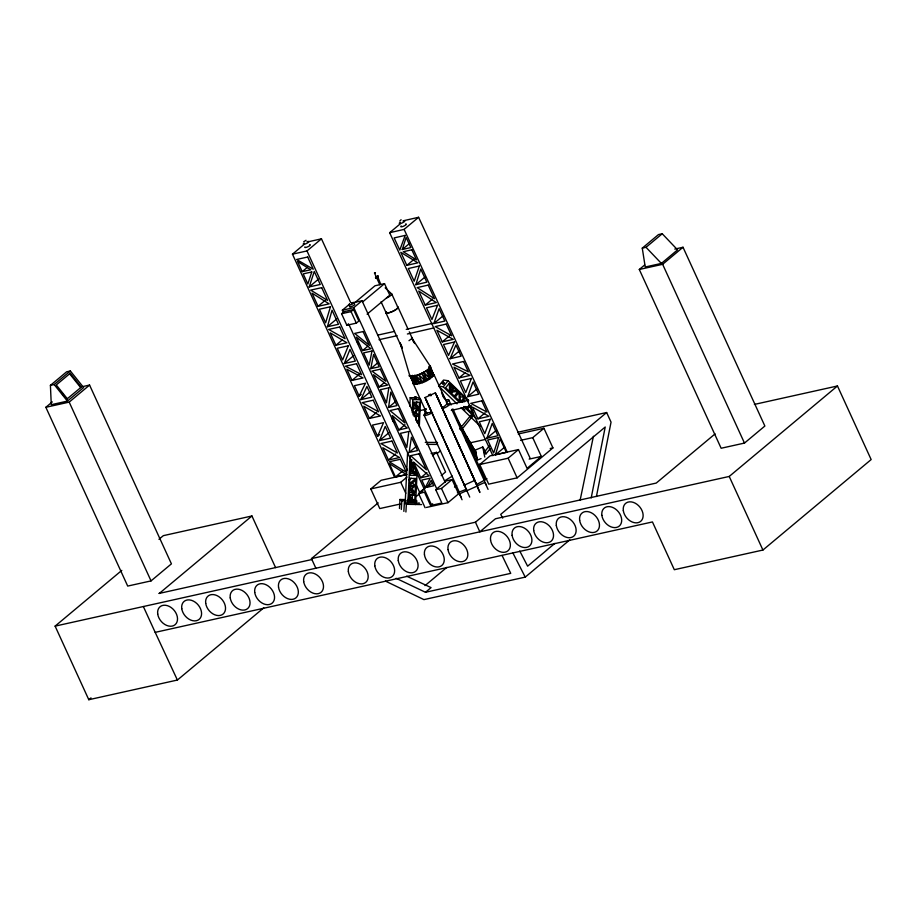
<?xml version="1.0" encoding="UTF-8"?>
<svg xmlns="http://www.w3.org/2000/svg" width="917" height="917" viewBox="0 0 917 917"><rect width="100%" height="100%" fill="white"/><g stroke="black" fill="none" stroke-linecap="round" stroke-linejoin="round"><path stroke-width="1.38" d="M471.418 407.114L471.384 412.57L467.693 408.993L469.94 406.231M405.222 502.55L407.584 452.952M409.807 406.185L410.208 397.68L417.992 397.737L420.571 399.686L419.287 426.611M407.87 503.078L410.094 456.311M412.18 412.375L412.788 399.629L410.208 397.68M410.736 460.277L410.518 465.034L413.59 462.672M412.444 493.346L415.023 495.295L414.736 501.267L412.157 499.318L412.386 494.538M415.137 492.395L409.475 486.87L415.401 486.916L415.137 492.395L412.558 490.446L412.753 486.342M413.464 471.498L413.659 467.51M415.905 420.273L416.123 415.596M418.828 414.908L412.902 414.862L419.115 408.902L418.828 414.908L416.249 412.959L416.364 410.552M419.161 407.882L413.498 402.231L419.436 402.276L419.161 407.882L416.582 405.933L416.788 401.726M415.47 485.563L415.722 480.164L409.544 485.517L415.47 485.563L412.891 483.614M414.324 472.152L416.043 473.447L416.238 469.458M416.765 420.926L418.484 422.221L418.76 416.364L414.014 416.329M415.573 504.556L417.063 473.378M399.445 508.488L399.984 499.467L405.52 499.57M401.314 509.485L401.829 500.854L399.984 499.467M403.858 511.399L404.374 502.768L419.585 503.078M405.91 512.018L406.369 504.281L404.374 502.768M388.556 407.457L390.791 392.109L396.969 405.589L388.556 407.457L395.766 401.428M409.142 452.436L411.446 437.203L417.556 450.568L409.142 452.436L416.352 446.407M370.789 368.668L373.563 354.455L379.214 366.8L370.789 368.668L377.999 362.639M596.428 496.498L611.043 422.141L606.641 412.524L517.715 432.274M591.19 497.942L605.22 427.013L500.728 514.357L502.699 518.151M580.083 500.407L593.425 436.286M327.415 326.739L332.046 310.233L338.488 324.286L327.415 326.739L336.722 318.956M495.444 454.855L500.143 438.934L506.356 452.356L495.444 454.855L504.751 447.072M415.802 284.717L420.754 269.048L426.841 282.184L415.802 284.717L425.121 276.934M402.265 249.527L406.128 237.457L410.816 247.567L402.265 249.527L409.498 243.475M309.189 286.929L314.279 271.409L320.251 284.476L309.189 286.929L318.497 279.146M433.81 323.598L439.117 308.708L444.837 321.065L433.81 323.598L443.117 315.815M486.881 438.246L492.234 423.448L497.92 435.724L486.881 438.246L496.189 430.463M467.659 396.717L473.046 381.988L478.685 394.184L467.659 396.717L476.966 388.934M377.529 276.177L378.251 276.269M378.056 277.473L377.391 277.713L378.045 277.45M426.898 413.498L413.177 383.547L417.029 379.604L414.931 375.019M428.824 374.285L432.629 373.758L434.016 374.675C429.58 380.635 420.926 384.452 413.533 384.177L413.177 383.547M379.535 440.584L385.232 426.394L390.608 438.131L379.535 440.584L388.842 432.801M344.265 363.533L349.985 349.411L355.326 361.08L344.265 363.533L353.572 355.75M450.075 358.73L455.921 345.01L461.102 356.197L450.075 358.73L459.383 350.947M377.586 436.32L383.524 422.657L372.451 425.11L377.586 436.32L379.649 434.589M470.765 415.367L472.289 416.57L470.765 415.367L459.589 429.087M360.794 399.652L366.938 386.435L371.866 397.187L360.794 399.652L370.101 391.868M359.143 396.052L365.47 383.237L354.409 385.69L359.143 396.052L361.218 394.321M425.259 487.638L430.211 478.193L421.797 480.061L425.259 487.638L427.322 485.918M442.773 383.684C442.086 386.126 446.12 381.346 443.404 382.962M427.322 487.179L431.185 480.325L433.684 485.769L427.322 487.179L432.48 482.881M399.801 221.031L401.096 219.725M303.733 241.733L306.037 240.277M379.798 284.694L374.491 273.083L375.145 272.945M377.105 276.934L377.357 276.785M377.472 277.37L378.033 277.072L377.323 277.427M490.182 448.688L485.953 453.892L484.119 452.608L489.116 446.017M485.953 453.892L484.038 452.264M378.125 276.109C370.892 279.364 380.876 276.785 377.231 276.04M456.998 403.835L438.613 386.091L443.53 380.039L448.149 380.75L468.587 400.477M438.613 386.091L443.232 386.802L448.149 380.75M453.239 386.825L450.339 390.401L450.052 383.753L453.239 386.825L449.777 386.286M453.938 387.501L451.038 391.066L457.125 390.573L453.938 387.501L450.465 386.963M451.175 393.519L453.434 390.757M458.053 391.467L454.305 396.075L450.19 392.109L458.053 391.467L454.58 390.94M464.162 397.359L460.414 401.967L460.013 393.359L464.162 397.359L459.532 396.648M462.076 401.933L465.079 398.242L468.495 401.554M469.091 405.417L466.845 408.18L465.068 406.472M461.091 430.348L472.289 416.57M50.412 385.369L66.62 371.809L70.368 370.984L83.63 387.559L67.411 401.107L51.283 404.695L50.412 385.369L54.16 384.532L70.368 370.984M70.219 373.299L56.281 384.945L67.331 398.769L66.735 399.227L81.269 387.123L70.219 373.299L69.612 373.769L80.662 387.582L81.269 387.123M82.702 386.596L89.568 385.071L171.422 563.852L151.041 580.897L127.704 586.078L45.85 407.297L52.292 401.91M45.85 407.297L69.188 402.116L89.568 385.071M394.654 477.356L292.466 254.158L303.848 244.644M292.466 254.158L306.989 250.937L321.466 238.833L350.581 302.415M302.197 271.661L310.771 269.747L297.567 261.54L302.197 271.661L307.367 267.328M492.865 455.669L389.645 232.7L399.984 224.057M389.645 232.7L404.11 229.388L418.599 217.283L530.221 458.397M318.061 306.312L329.134 303.859L312.044 293.165L318.061 306.312L325.306 300.26M343.543 312.777L342.35 310.187L349.56 304.157M341.571 313.729L344.081 311.631L353.572 309.522L358.845 321.053L356.346 323.139L346.855 325.248L341.571 313.729L351.062 311.62L353.572 309.522M354.478 302.931L375.03 285.76L384.521 283.651L389.794 295.182L367.087 314.164M342.35 310.187L353.79 307.642L362.032 300.753L445.169 482.331M362.891 301.727L384.521 283.651M406.839 265.345L417.877 262.824L400.798 252.301L406.839 265.345L414.083 259.293M346.855 325.248L348.517 323.861M335.886 345.239L346.947 342.775L330.223 332.86L335.886 345.239L342.087 340.047M362.536 350.626L370.949 348.758L356.323 337.066L362.536 350.626L367.683 346.317M425.247 305.12L436.286 302.587L418.748 291.079L425.247 305.12L432.492 299.068M263.764 607.856L177.394 680.047L88.8 699.717L55.112 626.128L121.801 570.385M158.962 539.311L163.341 535.654L251.934 515.984L275.581 567.623M351.99 380.406L363.052 377.953L346.855 369.207L351.99 380.406L359.223 374.354M379.145 386.928L387.57 385.048L373.563 374.732L379.145 386.928L384.303 382.618M442.269 341.869L453.307 339.347L436.87 330.223L442.269 341.869L449.513 335.817M159.329 593.402L251.934 515.984M369.391 418.427L380.463 415.974L363.808 406.22L369.391 418.427L376.635 412.375M458.97 377.953L470.008 375.42L453.995 367.201L458.97 377.953L465.171 372.76M398.838 429.913L407.251 428.044L392.247 415.527L398.838 429.913L405.016 424.743M88.8 699.717L90.989 697.894M388.43 460.013L399.503 457.549L382.802 447.725L388.43 460.013L395.674 453.961M642.267 248.14L658.486 234.58L662.234 233.755L677.583 249.86L661.375 263.42L645.236 266.996L642.267 248.14L646.015 247.303L662.234 233.755M400.213 504.029L379.776 508.568L370.789 488.933L381.128 480.29L407.01 474.548M674.774 249.092L683.016 247.258L764.87 426.038L744.478 443.071L721.14 448.253L639.298 269.483L644.662 264.99M395.456 476.966L406.403 474.536L389.301 463.532L395.456 476.966L402.701 470.914M370.789 488.933L400.763 482.285L406.965 477.092M432.503 455.749L436.572 452.345L445.559 471.98L441.226 475.602M477.906 418.851L488.933 416.318L472.473 407.125L477.906 418.851L485.139 412.799M639.298 269.483L662.636 264.302L683.016 247.258M315.872 568.231L311.471 558.613L378.171 502.86M437.203 453.502L440.492 450.763M420.743 477.78L429.167 475.912L413.533 462.03L420.743 477.78L426.932 472.61M424.09 488.738L419.699 492.406L415.688 483.649M425.098 507.754L418.588 493.529L424.938 488.222M416.261 496.464L422.771 491.019M418.588 493.529L424.479 492.223L430.566 505.531L441.845 503.02L435.747 489.712L446.338 480.863L452.058 479.591L458.569 493.827L447.989 502.676L426.439 507.456M435.747 489.712L441.478 488.44L452.058 479.591M430.566 505.531L432.686 503.754M479.717 464.529L490.056 455.887L518.472 449.571L527.069 468.346L541.328 456.425L532.731 437.65L543.941 428.285L552.928 447.909L517.119 477.849L488.704 484.153L479.717 464.529L508.133 458.213L518.472 449.571M311.471 558.613L475.442 522.209L606.641 412.524M425.029 585.608L446.843 567.371M396.11 578.295L425.477 592.279L431.07 587.614L406.655 576.174M554.888 543.38L527.619 566.179L519.756 551.014M385.415 581.091L423.929 599.615L525.235 577.114L569.755 539.907M715.088 433.879L656.251 483.064L495.467 518.758L479.843 531.826L475.442 522.209M55.112 626.128L729.221 476.45L837.462 385.977L871.15 459.566L762.921 550.04L674.316 569.709L652.446 521.945L155.191 632.352L143.361 606.538M411.091 339.13L408.993 340.677M409.108 479.9L411.171 478.204M413.521 464.243L410.438 466.696L415.183 466.73M409.979 461.515L412.031 459.944M376.451 277.748L375.913 278.103L376.623 277.702M380.704 284.27L377.529 276.155M376.188 277.897L376.543 277.725M376.428 277.943L376.589 278.034M446.396 402.265L447.038 401.875A5.319 1.284 -24.6 0 0 445.605 400.087M430.039 394.791C432.515 392.946 426.21 396.064 429.752 394.929M469.722 497.094L425.041 397.531L435.346 392.866L477.631 486.767M464.346 485.116L474.651 480.451M462.053 499.754L459.44 493.908L466.799 490.572M486.514 485.253L484.921 482.365L476.943 485.976L479.866 492.498M466.856 490.733L477.172 486.056M465.813 440.653L468.392 439.598L466.363 436.056L467.097 439.931L468.392 439.598M466.593 441.994L469.172 440.939L469.917 444.814L467.785 441.111L469.172 440.939M485.62 451.898L482.778 447.003L475.396 450.018L477.379 460.093L481.07 458.592M430.474 395.697L431.414 395.536M404.122 220.596L418.599 217.283M406.242 329.352L432.664 323.3M407.389 333.994L433.81 327.942M448.356 404.821L468.61 400.179M451.29 410.426L471.533 405.784M308.272 241.767L321.466 238.833M351.864 303.011L362.032 300.753M377.689 335.129L394.425 331.415M378.996 339.714L397.118 335.691M419.31 410.747L426.084 409.246A3.06 1.972 77.5 0 0 425.626 414.209M470.467 442.762L485.746 439.369M518.231 433.993L543.941 428.285M431.128 453.56L436.572 452.345M520.558 440.355L532.731 437.65M550.223 448.505L552.928 447.909M754.393 404.42L837.462 385.977M529.155 459.119L541.328 456.425M158.985 593.471L312.055 559.485M425.477 592.279L510.735 573.354L502.08 555.473M431.38 412.329L425.878 413.028A5.697 1.375 -24.6 0 0 425.213 415.435A5.697 1.375 -24.6 0 0 432.56 412.501M414.805 396.923C412.707 397.439 418.679 397.451 415.768 396.946M462.053 401.829L464.736 401.669L463.016 400.018M415.046 398.402C412.008 398.712 418.691 399.078 415.699 398.437M412.788 399.629L420.571 399.686M412.948 405.91L415.252 405.922L417.831 407.87L413.235 407.836L413.452 403.182L417.831 407.87M413.876 412.937L416.249 412.959M425.293 442.372L437.547 442.464M426.669 444.355L437.558 444.436M411.412 464.77L413.785 464.793M415.114 468.117L410.369 468.083L416.043 473.447M409.819 473.401L413.372 473.424L415.951 475.373L410.025 475.327L410.289 469.71L415.951 475.373M408.902 492.521L412.467 492.544L415.046 494.492L409.12 494.446L409.383 488.807L415.046 494.492M415.023 495.295L409.097 495.249L414.736 501.267M408.157 500.246L411.664 500.269L414.255 502.218L408.386 502.172L408.684 495.994L414.255 502.218M408.283 499.627L412.432 499.708M401.829 500.854L417.04 501.152L415.206 499.765M406.369 504.281L421.579 504.579M452.505 389.863L457.125 390.573M385.186 287.869L391.307 293.623M443.232 386.802L459.577 402.574M463.67 406.518L475.934 418.358M463.074 408.294L464.919 410.071M461.091 407.778L480.508 426.52M409.727 487.684L412.558 490.446M413.75 403.113L416.582 405.933M409.601 469.653L413.372 473.424M408.684 488.75L412.467 492.544M415.653 419.275L418.484 422.221M646.015 247.303L661.375 263.42M409.337 496.315L412.157 499.318M413.498 404.042L415.252 405.922M416.524 421.786L418.404 423.814M408.89 497.163L411.664 500.269M61.634 392.854L64.179 396.041M54.16 384.532L67.411 401.107M411.515 337.639A6.488 1.57 -24.6 0 1 411.779 337.972L430.371 366.468M441.535 392.579L445.8 399.995M457.182 419.745L476.37 453.078M444.779 398.586L442.395 394.436L443.736 397.875M459.199 423.62L461.079 426.886M463.727 434.073L465.125 436.515L462.283 428.984L463.028 432.858M464.552 435.942L477.344 458.168M437.077 396.431L436.492 395.376L439.369 401.52M438.773 400.465L439.232 401.279L436.882 396.236M439.186 401.394L442.223 407.893M442.819 409.234L442.235 408.18L445.857 415.997M445.272 414.942L450.19 425.648M452.562 431.185L456.574 439.885M457.067 440.997L456.483 439.942L459.119 445.547M459.142 445.868L459.738 446.923L457.044 441.192M460.139 448.081L462.076 452.402M463.337 454.958L461.32 450.465M463.899 456.219L463.314 455.164L466.856 462.798L466.272 461.744M467.521 464.541L469.619 469.217M471.556 473.287L468.805 467.154M474.055 479.11L474.972 480.898M425.041 397.531L425.809 398.918M426.772 401.107L426.187 400.041L429.053 406.185M428.468 405.131L428.927 405.944L426.577 400.912M428.881 406.059L430.772 410.277M431.918 412.57L429.465 407.114M432.515 413.899L431.93 412.845L435.552 420.662M434.956 419.608L439.885 430.314M442.246 435.85L446.27 444.55M446.762 445.662L446.178 444.607L448.814 450.213M448.837 450.534L449.422 451.6L446.739 445.857M449.823 452.746L453.032 459.623M453.594 460.884L453.009 459.83L456.551 467.464L455.955 466.409M457.216 469.206L457.801 470.261M461.251 477.952L458.5 471.819M463.75 483.775L464.667 485.563M459.44 493.908L461.022 496.785M512.935 553.02L525.235 577.114M449.594 424.594L453.147 432.239M470.971 472.232L473.791 478.25M471.751 473.974L474.639 480.164M439.289 429.259L442.074 435.208M439.931 430.692L442.842 436.905M460.666 476.897L464.334 484.829M474.387 479.843L477.402 486.319M464.082 484.508L467.097 490.985M155.191 632.363L177.394 680.047M404.11 229.388L507.342 452.356M662.636 264.302L744.478 443.071M729.221 476.45L762.921 550.04M508.133 458.213L517.119 477.849M448.711 399.846L451.072 404.993M452.838 408.856L485.265 479.683M451.726 409.395L484.68 481.379M434.016 374.675L447.737 404.638M428.652 366.926L431.792 373.804L429.443 365.872L433.111 373.895L430.142 366.284L433.856 375.099L429.488 368.153L433.156 376.165L428.136 369.402L431.815 377.426L426.302 370.72L429.981 378.744L423.665 372.279L427.333 380.303L421.763 373.253L425.431 381.266L418.691 374.583L422.37 382.595L416.031 375.512L419.699 383.535L413.361 376.199L417.029 384.212L411.882 376.394L415.561 384.406L410.495 376.325L414.163 384.349L409.681 375.076L413.349 383.088L411.263 376.566M427.482 369.54L429.58 374.125L428.606 368.565M397.989 307.149L408.099 329.226M409.28 331.828L414.633 343.52M391.719 293.887L397.829 307.241M411.779 337.972L413.521 341.789M400.637 343.909L402.38 347.726M381.059 301.785L386.068 312.72M385.908 312.8L401.967 347.875M412.421 375.34L415.046 381.071L414.083 375.649M411.481 376.257L414.094 381.988L412.157 375.603M424.078 415.206L459.394 492.349M441.478 488.44L447.989 502.676M353.79 307.642L436.928 489.219M351.062 311.62L356.346 323.139M348.884 324.446L431.414 504.728M306.989 250.937L407.389 470.249M400.763 482.285L405.818 493.323M69.188 402.116L151.041 580.897M484.921 482.365L488.062 489.38M435.346 392.866L479.774 491.902M458.305 471.464L459.314 473.883M473.264 447.897L476.439 455.967L475.705 452.138M400.053 342.637L409.521 374.778A11.554 2.797 -24.6 0 0 420.192 373.976A11.554 2.797 -24.6 0 0 429.913 365.883A11.554 2.797 -24.6 0 1 421.625 373.471A11.554 2.797 -24.6 0 1 409.314 375.81M482.778 447.003L484.761 457.09M461.732 428.021L462.225 430.612M472.599 409.612L472.668 413.796M486.927 478.617A37.712 9.124 -24.6 0 1 476.519 484.508M466.317 489.242A37.712 9.124 -24.6 0 1 457.411 492.658M444.779 480.783A37.712 9.124 -24.6 0 1 452.39 476.152M478.766 464.61A37.712 9.124 -24.6 0 1 481.54 463.773M454.5 487.087A37.712 9.124 -24.6 0 1 456.792 485.769M402.964 221.02A3.06 0.734 -24.8 0 1 404.512 221.501A3.06 0.734 -24.8 0 1 400.316 223.553A3.06 0.734 -24.8 0 1 400.225 222.361M405.658 223.966A3.06 0.734 -24.8 0 1 405.578 225.078A3.06 0.734 -24.8 0 1 401.806 226.774A3.06 0.734 -24.8 0 1 401.233 225.949M309.637 244.656A3.06 0.745 -24.6 0 1 308.078 246.65A3.06 0.745 -24.6 0 1 304.88 246.96M306.954 241.71A3.06 0.745 -24.6 0 1 308.502 242.203A3.06 0.745 -24.6 0 1 304.295 244.243A3.06 0.745 -24.6 0 1 304.203 243.039M358.249 343.76A2.384 1.536 77.5 0 1 357.366 342.305M394.631 422.428A3.06 1.972 77.5 0 1 392.35 418.461M354.581 304.226A2.911 0.699 -24.6 0 1 352.013 306.358A2.911 0.699 -24.6 0 1 349.664 306.278M351.727 302.908A2.911 0.699 -24.6 0 1 353.733 303.126A2.911 0.699 -24.6 0 1 349.629 305.155A2.911 0.699 -24.6 0 1 349.744 303.882M428.388 375.981A6.671 1.616 -24.6 0 1 425.259 380.097A6.671 1.616 -24.6 0 1 417.533 381.483M441.822 407.95A11.394 2.751 -24.6 0 0 446.682 404.053A5.892 1.421 -24.6 0 1 448.963 405.027A5.892 1.421 -24.6 0 1 442.579 408.65M425.477 411.022A5.364 1.295 -24.6 0 1 424.789 411.011M424.353 410.472A5.364 1.295 -24.6 0 1 426.107 408.764M397.554 306.897A6.671 1.616 -24.6 0 1 392.029 311.711A6.671 1.616 -24.6 0 1 386.275 311.746M397.416 306.977A6.488 1.57 -24.6 0 1 391.983 311.677A6.488 1.57 -24.6 0 1 386.447 311.677M390.527 293.566A6.488 1.57 -24.6 0 1 386.642 297.979M409.876 478.399L409.635 483.557L415.802 478.445L409.876 478.399M413.189 408.856L412.971 413.51L417.785 408.89L413.189 408.856M441.558 383.146L443.347 381.598L441.558 383.146M408.822 431.483L406.839 447.393L400.408 433.351L408.822 431.483M388.831 387.811L386.435 402.838L380.406 389.679L388.831 387.811M371.993 351.028L369.184 365.149L363.568 352.896L371.993 351.028M376.027 277.45L376.669 277.198L376.027 277.45M330.464 306.771L325.615 322.818L319.391 309.224L330.464 306.771M498.676 437.478L493.655 452.964L487.661 440.011L498.676 437.478M311.78 271.971L307.837 283.983L303.206 273.874L311.78 271.971M419.356 266.01L414.197 281.244L408.317 268.532L419.356 266.01M405.176 235.394L399.778 250.089L394.138 237.927L405.176 235.394M377.472 277.691L377.472 277.736M490.297 419.264L484.772 433.684L479.259 421.786L490.297 419.264M437.535 305.281L431.93 319.54L426.497 307.814L437.535 305.281M471.407 378.434L465.721 392.533L460.368 380.968L471.407 378.434M348.334 345.789L342.614 359.945L337.261 348.254L348.334 345.789M454.534 342.007L448.539 355.429L443.496 344.528L454.534 342.007M449.399 383.123L445.651 387.731L449.49 391.433L449.399 383.123M459.05 392.43L455.302 397.05L459.314 400.912L459.05 392.43M374.572 272.991L375.408 272.681L374.583 272.979M411.836 249.779L403.285 251.739L416.513 259.878L411.836 249.779M428.193 285.095L417.155 287.629L434.475 298.667L428.193 285.095M446.235 324.079L435.197 326.601L451.645 335.76L446.235 324.079M463.555 361.481L452.517 364.015L468.335 371.821L463.555 361.481M481.78 400.855L470.742 403.388L486.961 412.054L481.78 400.855M307.688 257.012L296.615 259.477L313.259 269.197L307.688 257.012M321.718 287.663L310.645 290.116L327.541 300.386L321.718 287.663M339.714 326.979L328.653 329.432L345.09 338.717L339.714 326.979M363.075 331.553L354.65 333.421L369.402 345.365L363.075 331.553M356.553 363.74L345.48 366.192L361.539 374.652L356.553 363.74M380.314 369.207L371.889 371.076L385.828 381.254L380.314 369.207M373.242 400.213L362.181 402.666L378.549 411.79L373.242 400.213M398.391 408.684L389.966 410.552L404.947 423.001L398.391 408.684M391.96 441.077L380.887 443.53L397.405 452.987L391.96 441.077M419.046 453.812L410.633 455.68L426.359 469.791L419.046 453.812M400.339 459.291L389.278 461.744L406.277 472.266L400.339 459.291M465.148 433.947L462.925 430.096L465.893 437.833L465.148 433.947M472.702 447.072L470.467 443.198L473.447 450.946L472.702 447.072M472.61 449.502L470.444 445.742L469.71 441.868L472.61 449.502M476.118 455.6L473.757 451.508L473.023 447.634L476.118 455.6M623.319 510.631A11.726 8.517 50.1 0 0 639.355 522.197A11.726 8.517 50.1 0 0 636.856 504.212A11.726 8.517 50.1 0 0 623.319 510.631M601.873 515.388A11.726 8.517 50.1 0 0 617.909 526.954A11.726 8.517 50.1 0 0 615.422 508.981A11.726 8.517 50.1 0 0 601.873 515.388M579.659 520.317A11.726 8.517 50.1 0 0 595.695 531.894A11.726 8.517 50.1 0 0 593.196 513.91A11.726 8.517 50.1 0 0 579.659 520.317M556.321 525.498A11.726 8.517 50.1 0 0 572.357 537.075A11.726 8.517 50.1 0 0 569.858 519.091A11.726 8.517 50.1 0 0 556.321 525.498M533.717 530.519A11.726 8.517 50.1 0 0 549.741 542.096A11.726 8.517 50.1 0 0 547.254 524.111A11.726 8.517 50.1 0 0 533.717 530.519M512.11 535.322A11.726 8.517 50.1 0 0 528.135 546.887A11.726 8.517 50.1 0 0 525.647 528.914A11.726 8.517 50.1 0 0 512.11 535.322M490.561 540.102A11.726 8.517 50.1 0 0 506.585 551.679A11.726 8.517 50.1 0 0 504.098 533.694A11.726 8.517 50.1 0 0 490.561 540.102M448.012 549.547A11.726 8.517 50.1 0 0 464.048 561.124A11.726 8.517 50.1 0 0 461.56 543.139A11.726 8.517 50.1 0 0 448.012 549.547M424.456 554.785A11.726 8.517 50.1 0 0 440.492 566.351A11.726 8.517 50.1 0 0 437.994 548.366A11.726 8.517 50.1 0 0 424.456 554.785M398.276 560.596A11.726 8.517 50.1 0 0 414.312 572.162A11.726 8.517 50.1 0 0 411.813 554.189A11.726 8.517 50.1 0 0 398.276 560.596M374.824 565.8A11.726 8.517 50.1 0 0 390.86 577.378A11.726 8.517 50.1 0 0 388.361 559.393A11.726 8.517 50.1 0 0 374.824 565.8M348.368 571.681A11.726 8.517 50.1 0 0 364.393 583.246A11.726 8.517 50.1 0 0 361.906 565.262A11.726 8.517 50.1 0 0 348.368 571.681M303.699 581.596A11.726 8.517 50.1 0 0 319.735 593.161A11.726 8.517 50.1 0 0 317.236 575.188A11.726 8.517 50.1 0 0 303.699 581.596M278.527 587.189A11.726 8.517 50.1 0 0 294.552 598.755A11.726 8.517 50.1 0 0 292.065 580.77A11.726 8.517 50.1 0 0 278.527 587.189M254.743 592.462A11.726 8.517 50.1 0 0 270.767 604.039A11.726 8.517 50.1 0 0 268.28 586.055A11.726 8.517 50.1 0 0 254.743 592.462M230.236 597.907A11.726 8.517 50.1 0 0 246.26 609.484A11.726 8.517 50.1 0 0 243.773 591.499A11.726 8.517 50.1 0 0 230.236 597.907M205.717 603.352A11.726 8.517 50.1 0 0 221.754 614.917A11.726 8.517 50.1 0 0 219.266 596.944A11.726 8.517 50.1 0 0 205.717 603.352M181.772 608.67A11.726 8.517 50.1 0 0 197.808 620.236A11.726 8.517 50.1 0 0 195.31 602.263A11.726 8.517 50.1 0 0 181.772 608.67M157.713 614.012A11.726 8.517 50.1 0 0 173.749 625.577A11.726 8.517 50.1 0 0 171.25 607.604A11.726 8.517 50.1 0 0 157.713 614.012"/></g></svg>
